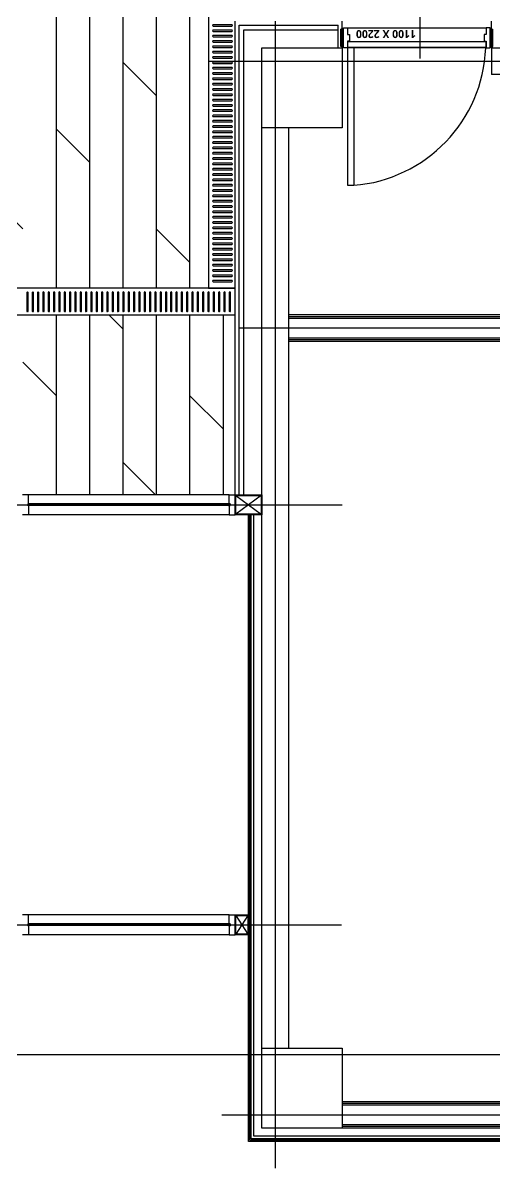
# Model space of a CAD drawing. Header units: millimetres. Extents: x 0 to 356400, y 0 to 68257.
# Drawn here: x 66378.5 to 66519.8, y 6765.9 to 7109.4 of the extents above; entities that cross this region are included whole.
import ezdxf
from ezdxf.enums import TextEntityAlignment as Align

# ---------------------------------------------------------------- set-up
doc = ezdxf.new("R2010")
doc.units = ezdxf.units.MM
doc.header["$LTSCALE"] = 75
doc.layers.add('8', color=8, linetype='Continuous')
doc.layers.add('G(그리드1)', color=185, linetype='Continuous', plot=False)
doc.styles.add('SHP-나눔bo', font='')
doc.styles.get('SHP-나눔bo').set_extended_font_data('NanumGothic', bold=True)

# ---------------------------------------------------------------- blocks, each defined once
blk = doc.blocks.new('G$C7369CDF7')
at = {"layer": '8'}
for p, q in [((6730.3, 45550), (6730.3, 55050)), ((14630.3, 45650), (14630.3, 55050)), ((14790.3, 54450), (14790.3, 45890)), ((14810.3, 54450), (14810.3, 45870)), ((14820.3, 54450), (14820.3, 45860)), ((14830.3, 54450), (14830.3, 45850)), ((14530.3, 46550), (14530.3, 54050)), ((14542.8, 46550), (14542.8, 54050)), ((14555.3, 46550), (14555.3, 54050)), ((14705.3, 54050), (14705.3, 46550)), ((14717.8, 54050), (14717.8, 46550)), ((14730.3, 54050), (14730.3, 46550)), ((6830.3, 50415), (6830.3, 47670)), ((8730.3, 50350), (8730.3, 45780)), ((8630.3, 50050), (8630.3, 46150)), ((8642.8, 46150), (8642.8, 50037.5)), ((8655.3, 46150), (8655.3, 50025)), ((8805.3, 50025), (8805.3, 46150)), ((8817.8, 50037.5), (8817.8, 46150)), ((8830.3, 50050), (8830.3, 46150)), ((6630.3, 47670), (6630.3, 49350)), ((6630.3, 47670), (6430.3, 47670)), ((6620.3, 47680), (6490.3, 47680)), ((6490.3, 47660), (6490.3, 47680)), ((6620.3, 47670), (6490.3, 47670)), ((6510.3, 47660), (6510.3, 47680)), ((6600.3, 47660), (6600.3, 47680)), ((6620.3, 47660), (6620.3, 47680)), ((6630.3, 47670), (6830.3, 47670)), ((6500.3, 47660), (6480.3, 47660)), ((6480.3, 47660), (6480.3, 47630)), ((6480.3, 46590), (6480.3, 47630)), ((6480.3, 47630), (6530.3, 47630)), ((6620.3, 47660), (6490.3, 47660)), ((6530.3, 47630), (6530.3, 47615)), ((6530.3, 47615), (6580.3, 47615)), ((6580.3, 47615), (6580.3, 47630)), ((6580.3, 47630), (6630.3, 47630)), ((6582.3, 46593), (6582.3, 47627)), ((6582.3, 47627), (6627.3, 47627)), ((6630.3, 47660), (6610.3, 47660)), ((6627.3, 47627), (6627.3, 46593)), ((6630.3, 47630), (6630.3, 47660)), ((6630.3, 47630), (6630.3, 46590)), ((6710.3, 47135), (6400.3, 47135)), ((6627.3, 46593), (6627.3, 46638)), ((6627.3, 46638), (7661.3, 46638)), ((7661.3, 46638), (7661.3, 46593)), ((6630.3, 46550), (6430.3, 46550)), ((6480.3, 46560), (6480.3, 46590)), ((6480.3, 46590), (6530.3, 46590)), ((6500.3, 46560), (6480.3, 46560)), ((6490.3, 46560), (6490.3, 46540)), ((6620.3, 46560), (6490.3, 46560)), ((6620.3, 46550), (6490.3, 46550)), ((6510.3, 46560), (6510.3, 46540)), ((6530.3, 46590), (6530.3, 46605)), ((6530.3, 46605), (6580.3, 46605)), ((6580.3, 46605), (6580.3, 46590)), ((6580.3, 46590), (6630.3, 46590)), ((6627.3, 46593), (6582.3, 46593)), ((6600.3, 46560), (6600.3, 46540)), ((6630.3, 46560), (6610.3, 46560)), ((6620.3, 46560), (6620.3, 46540)), ((7661.3, 46593), (6627.3, 46593)), ((6630.3, 46590), (6630.3, 46560)), ((6630.3, 46550), (7230.3, 46550)), ((6630.3, 45950), (6630.3, 46550)), ((7230.3, 46550), (7230.3, 45950)), ((10055.3, 40150), (10055.3, 46550)), ((14130.3, 46550), (14730.3, 46550)), ((14130.3, 45950), (14130.3, 46550)), ((14730.3, 46550), (14730.3, 45950)), ((6460.3, 45780), (6460.3, 46520)), ((6630.3, 46520), (6460.3, 46520)), ((6620.3, 46540), (6490.3, 46540)), ((6495.3, 45815), (6495.3, 46520)), ((13205.3, 40150), (13205.3, 46546.5)), ((7230.3, 46150), (14130.3, 46150)), ((6430.3, 46050), (15030.3, 46050)), ((7230.3, 45950), (6630.3, 45950)), ((14130.3, 45950), (7230.3, 45950)), ((9980.3, 45950), (10130.3, 45950)), ((9980.3, 45750), (9980.3, 45950)), ((10130.3, 45950), (10130.3, 45750)), ((14730.3, 45950), (14130.3, 45950)), ((9985.3, 45755), (10125.3, 45945)), ((9985.3, 45945), (10125.3, 45755)), ((9985.3, 45945), (10125.3, 45945)), ((9985.3, 45755), (9985.3, 45945)), ((10125.3, 45945), (10125.3, 45755)), ((14790.3, 45890), (10130.3, 45890)), ((14130.3, 45870), (10130.3, 45870)), ((14130.3, 45860), (10130.3, 45860)), ((14810.3, 45870), (14030.3, 45870)), ((14820.3, 45860), (14030.3, 45860)), ((7400.3, 45780), (6460.3, 45780)), ((7365.3, 45815), (6495.3, 45815)), ((9980.3, 45815), (7365.3, 45815)), ((9980.3, 45780), (7400.3, 45780)), ((14130.3, 45850), (10130.3, 45850)), ((13130.3, 45850), (13280.3, 45850)), ((13130.3, 45750), (13130.3, 45850)), ((13135.3, 45755), (13275.3, 45845)), ((13135.3, 45845), (13275.3, 45755)), ((13135.3, 45845), (13275.3, 45845)), ((13135.3, 45755), (13135.3, 45845)), ((13275.3, 45845), (13275.3, 45755)), ((13280.3, 45850), (13280.3, 45750)), ((14830.3, 45850), (14030.3, 45850)), ((7430.3, 45750), (6430.3, 45750)), ((8430.3, 45750), (6430.3, 45750)), ((8630.3, 45750), (6430.3, 45750)), ((6456.4, 45722.8), (6456.4, 45584)), ((6466.4, 45584), (6466.4, 45722.8)), ((6496.3, 45722.8), (6496.3, 45584)), ((6506.3, 45584), (6506.3, 45722.8)), ((6536.3, 45722.8), (6536.3, 45584)), ((6546.3, 45584), (6546.3, 45722.8)), ((6576.2, 45722.8), (6576.2, 45584)), ((6586.2, 45584), (6586.2, 45722.8)), ((6616.2, 45722.8), (6616.2, 45584)), ((6626.2, 45584), (6626.2, 45722.8)), ((6656.1, 45722.8), (6656.1, 45584)), ((6666.1, 45584), (6666.1, 45722.8)), ((6696, 45722.8), (6696, 45584)), ((6706, 45584), (6706, 45722.8)), ((6736, 45722.8), (6736, 45584)), ((6746, 45584), (6746, 45722.8)), ((6775.9, 45722.8), (6775.9, 45584)), ((6785.9, 45584), (6785.9, 45722.8)), ((6815.8, 45722.8), (6815.8, 45584)), ((6825.8, 45584), (6825.8, 45722.8)), ((6855.8, 45722.8), (6855.8, 45584)), ((6865.8, 45584), (6865.8, 45722.8)), ((6895.7, 45722.8), (6895.7, 45584)), ((6905.7, 45584), (6905.7, 45722.8)), ((6935.6, 45722.8), (6935.6, 45584)), ((6945.6, 45584), (6945.6, 45722.8)), ((6975.6, 45722.8), (6975.6, 45584)), ((6985.6, 45584), (6985.6, 45722.8)), ((7015.5, 45722.8), (7015.5, 45584)), ((7025.5, 45584), (7025.5, 45722.8)), ((7055.5, 45722.8), (7055.5, 45584)), ((7065.5, 45584), (7065.5, 45722.8)), ((7095.4, 45722.8), (7095.4, 45584)), ((7105.4, 45584), (7105.4, 45722.8)), ((7135.3, 45722.8), (7135.3, 45584)), ((7145.3, 45584), (7145.3, 45722.8)), ((7175.3, 45722.8), (7175.3, 45584)), ((7185.3, 45584), (7185.3, 45722.8)), ((7215.2, 45722.8), (7215.2, 45584)), ((7225.2, 45584), (7225.2, 45722.8)), ((7255.1, 45722.8), (7255.1, 45584)), ((7265.1, 45584), (7265.1, 45722.8)), ((7295.1, 45722.8), (7295.1, 45584)), ((7305.1, 45584), (7305.1, 45722.8)), ((7335, 45722.8), (7335, 45584)), ((7345, 45584), (7345, 45722.8)), ((7375, 45722.8), (7375, 45584)), ((7385, 45584), (7385, 45722.8)), ((7414.9, 45722.8), (7414.9, 45584)), ((7424.9, 45584), (7424.9, 45722.8)), ((9980.3, 45750), (7430.3, 45750)), ((7454.8, 45722.8), (7454.8, 45584)), ((7464.8, 45584), (7464.8, 45722.8)), ((7494.8, 45722.8), (7494.8, 45584)), ((7504.8, 45584), (7504.8, 45722.8)), ((7534.7, 45722.8), (7534.7, 45584)), ((7544.7, 45584), (7544.7, 45722.8)), ((7574.6, 45722.8), (7574.6, 45584)), ((7584.6, 45584), (7584.6, 45722.8)), ((7614.6, 45722.8), (7614.6, 45584)), ((7624.6, 45584), (7624.6, 45722.8)), ((7654.5, 45722.8), (7654.5, 45584)), ((7664.5, 45584), (7664.5, 45722.8)), ((7694.4, 45722.8), (7694.4, 45584)), ((7704.4, 45584), (7704.4, 45722.8)), ((7734.4, 45722.8), (7734.4, 45584)), ((7744.4, 45584), (7744.4, 45722.8)), ((7774.3, 45722.8), (7774.3, 45584)), ((7784.3, 45584), (7784.3, 45722.8)), ((7814.3, 45722.8), (7814.3, 45584)), ((7824.3, 45584), (7824.3, 45722.8)), ((7854.2, 45722.8), (7854.2, 45584)), ((7864.2, 45584), (7864.2, 45722.8)), ((7894.1, 45722.8), (7894.1, 45584)), ((7904.1, 45584), (7904.1, 45722.8)), ((7934.1, 45722.8), (7934.1, 45584)), ((7944.1, 45584), (7944.1, 45722.8)), ((7974, 45722.8), (7974, 45584)), ((7984, 45584), (7984, 45722.8)), ((8013.9, 45722.8), (8013.9, 45584)), ((8023.9, 45584), (8023.9, 45722.8)), ((8053.9, 45722.8), (8053.9, 45584)), ((8063.9, 45584), (8063.9, 45722.8)), ((8093.8, 45722.8), (8093.8, 45584)), ((8103.8, 45584), (8103.8, 45722.8)), ((8133.8, 45722.8), (8133.8, 45584)), ((8143.8, 45584), (8143.8, 45722.8)), ((8173.7, 45722.8), (8173.7, 45584)), ((8183.7, 45584), (8183.7, 45722.8)), ((8213.6, 45722.8), (8213.6, 45584)), ((8223.6, 45584), (8223.6, 45722.8)), ((8253.6, 45722.8), (8253.6, 45584)), ((8263.6, 45584), (8263.6, 45722.8)), ((8293.5, 45722.8), (8293.5, 45584)), ((8303.5, 45584), (8303.5, 45722.8)), ((8333.4, 45722.8), (8333.4, 45584)), ((8343.4, 45584), (8343.4, 45722.8)), ((8373.4, 45722.8), (8373.4, 45584)), ((8383.4, 45584), (8383.4, 45722.8)), ((8630.3, 45750), (8430.3, 45750)), ((8430.3, 45750), (8430.3, 45550)), ((8430.3, 45550), (8430.3, 45750)), ((8603.1, 45714.7), (8464.3, 45714.7)), ((8464.3, 45704.7), (8603.1, 45704.7)), ((8630.3, 37950), (8630.3, 45750)), ((8630.3, 37950), (8630.3, 45750)), ((10130.3, 45750), (9980.3, 45750)), ((9980.3, 45750), (10130.3, 45750)), ((9980.3, 45705), (9980.3, 45750)), ((10046.3, 45705), (9980.3, 45705)), ((9980.3, 45705), (9980.3, 44200)), ((10125.3, 45755), (9985.3, 45755)), ((10045.5, 45705), (10046.9, 45702.3)), ((10046.3, 45705), (10048.1, 45710.5)), ((10046.9, 45702.3), (10047.9, 45701.7)), ((10047.9, 45701.7), (10049.3, 45701.2)), ((10048.1, 45710.5), (10062.5, 45710.5)), ((10049.3, 45708.5), (10049.3, 44196.5)), ((10049.3, 45708.5), (10061.3, 45708.5)), ((10061.3, 45708.5), (10061.3, 44196.5)), ((10062.7, 45701.7), (10061.3, 45701.2)), ((10064.3, 45705), (10062.5, 45710.5)), ((10063.7, 45702.3), (10062.7, 45701.7)), ((10065.1, 45705), (10063.7, 45702.3)), ((10064.3, 45705), (10130.3, 45705)), ((10130.3, 45705), (10130.3, 45750)), ((10130.3, 45705), (10130.3, 44200)), ((13280.3, 45750), (13130.3, 45750)), ((13130.3, 45750), (13280.3, 45750)), ((13130.3, 45705), (13130.3, 45750)), ((13196.3, 45705), (13130.3, 45705)), ((13130.3, 45705), (13130.3, 44200)), ((13275.3, 45755), (13135.3, 45755)), ((13195.5, 45705), (13196.9, 45702.3)), ((13196.3, 45705), (13198.1, 45710.5)), ((13196.9, 45702.3), (13197.9, 45701.7)), ((13197.9, 45701.7), (13199.3, 45701.2)), ((13198.1, 45710.5), (13212.5, 45710.5)), ((13199.3, 45708.5), (13199.3, 44196.5)), ((13199.3, 45708.5), (13211.3, 45708.5)), ((13211.3, 45708.5), (13211.3, 44196.5)), ((13212.7, 45701.7), (13211.3, 45701.2)), ((13214.3, 45705), (13212.5, 45710.5)), ((13213.7, 45702.3), (13212.7, 45701.7)), ((13215.1, 45705), (13213.7, 45702.3)), ((13214.3, 45705), (13280.3, 45705)), ((13280.3, 45705), (13280.3, 45750)), ((13280.3, 45705), (13280.3, 44200)), ((8603.1, 45674.8), (8464.3, 45674.8)), ((8464.3, 45664.8), (8603.1, 45664.8)), ((8603.1, 45634.9), (8464.3, 45634.9)), ((8464.3, 45624.9), (8603.1, 45624.9)), ((8630.3, 45657.8), (9980.3, 45657.8)), ((9237.1, 45407.8), (9487.1, 45657.8)), ((6230.3, 45550), (8430.3, 45550)), ((6230.3, 45550), (8430.3, 45550)), ((8430.3, 45550), (8430.3, 37950)), ((8430.3, 45550), (8430.3, 37950)), ((8603.1, 45594.9), (8464.3, 45594.9)), ((8464.3, 45584.9), (8603.1, 45584.9)), ((8603.1, 45555), (8464.3, 45555)), ((8464.3, 45545), (8603.1, 45545)), ((8603.1, 45515.1), (8464.3, 45515.1)), ((8464.3, 45505.1), (8603.1, 45505.1)), ((8603.1, 45475.1), (8464.3, 45475.1)), ((8464.3, 45465.1), (8603.1, 45465.1)), ((8603.1, 45435.2), (8464.3, 45435.2)), ((1430.7, 45407.8), (8430.3, 45407.8)), ((7987.1, 45157.8), (8237.1, 45407.8)), ((8464.3, 45425.2), (8603.1, 45425.2)), ((8603.1, 45395.2), (8464.3, 45395.2)), ((8464.3, 45385.2), (8603.1, 45385.2)), ((8603.1, 45355.3), (8464.3, 45355.3)), ((8464.3, 45345.3), (8603.1, 45345.3)), ((8630.3, 45407.8), (9980.3, 45407.8)), ((8603.1, 45315.4), (8464.3, 45315.4)), ((8464.3, 45305.4), (8603.1, 45305.4)), ((8603.1, 45275.4), (8464.3, 45275.4)), ((8464.3, 45265.4), (8603.1, 45265.4)), ((8603.1, 45235.5), (8464.3, 45235.5)), ((8464.3, 45225.5), (8603.1, 45225.5)), ((8603.1, 45195.6), (8464.3, 45195.6)), ((8464.3, 45185.6), (8603.1, 45185.6)), ((1430.6, 45157.8), (8430.3, 45157.8)), ((6737.1, 44907.8), (6987.1, 45157.8)), ((8603.1, 45155.6), (8464.3, 45155.6)), ((8464.3, 45145.6), (8603.1, 45145.6)), ((8603.1, 45115.7), (8464.3, 45115.7)), ((8464.3, 45105.7), (8603.1, 45105.7)), ((8630.3, 45157.8), (9980.3, 45157.8)), ((9737.1, 44907.8), (9980.3, 45151)), ((8603.1, 45075.7), (8464.3, 45075.7)), ((8464.3, 45065.7), (8603.1, 45065.7)), ((8603.1, 45035.8), (8464.3, 45035.8)), ((8464.3, 45025.8), (8603.1, 45025.8)), ((8603.1, 44995.9), (8464.3, 44995.9)), ((8464.3, 44985.9), (8603.1, 44985.9)), ((8603.1, 44955.9), (8464.3, 44955.9)), ((8464.3, 44945.9), (8603.1, 44945.9)), ((8603.1, 44916), (8464.3, 44916)), ((1430.6, 44907.8), (8430.3, 44907.8)), ((8464.3, 44906), (8603.1, 44906)), ((8603.1, 44876.1), (8464.3, 44876.1)), ((8464.3, 44866.1), (8603.1, 44866.1)), ((8603.1, 44836.1), (8464.3, 44836.1)), ((8630.3, 44907.8), (9980.3, 44907.8)), ((8630.3, 44801), (8737.1, 44907.8)), ((8464.3, 44826.1), (8603.1, 44826.1)), ((8603.1, 44796.2), (8464.3, 44796.2)), ((8464.3, 44786.2), (8603.1, 44786.2)), ((8603.1, 44756.3), (8464.3, 44756.3)), ((8464.3, 44746.3), (8603.1, 44746.3)), ((1430.5, 44657.8), (8430.3, 44657.8)), ((7237.1, 44407.8), (7487.1, 44657.8)), ((8603.1, 44716.3), (8464.3, 44716.3)), ((8464.3, 44706.3), (8603.1, 44706.3)), ((8603.1, 44676.4), (8464.3, 44676.4)), ((8464.3, 44666.4), (8603.1, 44666.4)), ((8630.3, 44657.8), (9980.3, 44657.8)), ((8603.1, 44636.4), (8464.3, 44636.4)), ((8464.3, 44626.4), (8603.1, 44626.4)), ((8603.1, 44596.5), (8464.3, 44596.5)), ((8464.3, 44586.5), (8603.1, 44586.5)), ((8603.1, 44556.6), (8464.3, 44556.6)), ((8464.3, 44546.6), (8603.1, 44546.6)), ((8603.1, 44516.6), (8464.3, 44516.6)), ((8464.3, 44506.6), (8603.1, 44506.6)), ((1430.5, 44407.8), (8430.3, 44407.8)), ((8603.1, 44476.7), (8464.3, 44476.7)), ((8464.3, 44466.7), (8603.1, 44466.7)), ((8603.1, 44436.8), (8464.3, 44436.8)), ((8464.3, 44426.8), (8603.1, 44426.8)), ((8630.3, 44407.8), (9980.3, 44407.8)), ((8987.1, 44157.8), (9237.1, 44407.8)), ((8603.1, 44396.8), (8464.3, 44396.8)), ((8464.3, 44386.8), (8603.1, 44386.8)), ((8603.1, 44356.9), (8464.3, 44356.9)), ((8464.3, 44346.9), (8603.1, 44346.9)), ((8603.1, 44316.9), (8464.3, 44316.9)), ((8464.3, 44306.9), (8603.1, 44306.9)), ((8603.1, 44277), (8464.3, 44277)), ((8464.3, 44267), (8603.1, 44267)), ((8603.1, 44237.1), (8464.3, 44237.1)), ((7737.1, 43907.8), (7987.1, 44157.8)), ((8464.3, 44227.1), (8603.1, 44227.1)), ((8603.1, 44197.1), (8464.3, 44197.1)), ((8464.3, 44187.1), (8603.1, 44187.1)), ((10046.3, 44200), (9980.3, 44200)), ((9980.3, 44200), (9980.3, 44155)), ((10045.5, 44200), (10046.9, 44202.7)), ((10046.3, 44200), (10048.1, 44194.5)), ((10046.9, 44202.7), (10047.9, 44203.3)), ((10047.9, 44203.3), (10049.3, 44203.8)), ((10048.1, 44194.5), (10062.5, 44194.5)), ((10049.3, 44196.5), (10061.3, 44196.5)), ((10049.3, 44196.5), (10061.3, 44196.5)), ((10062.7, 44203.3), (10061.3, 44203.8)), ((10064.3, 44200), (10062.5, 44194.5)), ((10063.7, 44202.7), (10062.7, 44203.3)), ((10065.1, 44200), (10063.7, 44202.7)), ((10064.3, 44200), (10130.3, 44200)), ((10130.3, 44200), (10130.3, 44155)), ((13196.3, 44200), (13130.3, 44200)), ((13130.3, 44200), (13130.3, 44155)), ((13195.5, 44200), (13196.9, 44202.7)), ((13196.3, 44200), (13198.1, 44194.5)), ((13196.9, 44202.7), (13197.9, 44203.3)), ((13197.9, 44203.3), (13199.3, 44203.8)), ((13198.1, 44194.5), (13212.5, 44194.5)), ((13199.3, 44196.5), (13211.3, 44196.5)), ((13199.3, 44196.5), (13211.3, 44196.5)), ((13212.7, 44203.3), (13211.3, 44203.8)), ((13214.3, 44200), (13212.5, 44194.5)), ((13213.7, 44202.7), (13212.7, 44203.3)), ((13215.1, 44200), (13213.7, 44202.7)), ((13214.3, 44200), (13280.3, 44200)), ((13280.3, 44200), (13280.3, 44155))]:
    blk.add_line(p, q, dxfattribs=at)
for centre, radius, start, end in [((6589, 46553.1), 1074.7, 4.52992, 87.80346), ((6461.4, 45722.8), 5, 0, 180), ((6501.3, 45722.8), 5, 0, 180), ((6541.3, 45722.8), 5, 0, 180), ((6581.2, 45722.8), 5, 0, 180), ((6621.2, 45722.8), 5, 0, 180), ((6661.1, 45722.8), 5, 0, 180), ((6701, 45722.8), 5, 0, 180), ((6741, 45722.8), 5, 0, 180), ((6780.9, 45722.8), 5, 0, 180), ((6820.8, 45722.8), 5, 0, 180), ((6860.8, 45722.8), 5, 0, 180), ((6900.7, 45722.8), 5, 0, 180), ((6940.6, 45722.8), 5, 0, 180), ((6980.6, 45722.8), 5, 0, 180), ((7020.5, 45722.8), 5, 0, 180), ((7060.5, 45722.8), 5, 0, 180), ((7100.4, 45722.8), 5, 0, 180), ((7140.3, 45722.8), 5, 0, 180), ((7180.3, 45722.8), 5, 0, 180), ((7220.2, 45722.8), 5, 0, 180), ((7260.1, 45722.8), 5, 0, 180), ((7300.1, 45722.8), 5, 0, 180), ((7340, 45722.8), 5, 0, 180), ((7380, 45722.8), 5, 0, 180), ((7419.9, 45722.8), 5, 0, 180), ((7459.8, 45722.8), 5, 0, 180), ((7499.8, 45722.8), 5, 0, 180), ((7539.7, 45722.8), 5, 0, 180), ((7579.6, 45722.8), 5, 0, 180), ((7619.6, 45722.8), 5, 0, 180), ((7659.5, 45722.8), 5, 0, 180), ((7699.4, 45722.8), 5, 0, 180), ((7739.4, 45722.8), 5, 0, 180), ((7779.3, 45722.8), 5, 0, 180), ((7819.3, 45722.8), 5, 0, 180), ((7859.2, 45722.8), 5, 0, 180), ((7899.1, 45722.8), 5, 0, 180), ((7939.1, 45722.8), 5, 0, 180), ((7979, 45722.8), 5, 0, 180), ((8018.9, 45722.8), 5, 0, 180), ((8058.9, 45722.8), 5, 0, 180), ((8098.8, 45722.8), 5, 0, 180), ((8138.8, 45722.8), 5, 0, 180), ((8178.7, 45722.8), 5, 0, 180), ((8218.6, 45722.8), 5, 0, 180), ((8258.6, 45722.8), 5, 0, 180), ((8298.5, 45722.8), 5, 0, 180), ((8338.4, 45722.8), 5, 0, 180), ((8378.4, 45722.8), 5, 0, 180), ((8464.3, 45709.7), 5, 90, 270), ((8603.1, 45709.7), 5, 270, 90), ((8464.3, 45669.8), 5, 90, 270), ((8464.3, 45629.9), 5, 90, 270), ((8603.1, 45669.8), 5, 270, 90), ((8603.1, 45629.9), 5, 270, 90), ((6461.4, 45584), 5, 180, 0), ((6501.3, 45584), 5, 180, 0), ((6541.3, 45584), 5, 180, 0), ((6581.2, 45584), 5, 180, 0), ((6621.2, 45584), 5, 180, 0), ((6661.1, 45584), 5, 180, 0), ((6701, 45584), 5, 180, 0), ((6741, 45584), 5, 180, 0), ((6780.9, 45584), 5, 180, 0), ((6820.8, 45584), 5, 180, 0), ((6860.8, 45584), 5, 180, 0), ((6900.7, 45584), 5, 180, 0), ((6940.6, 45584), 5, 180, 0), ((6980.6, 45584), 5, 180, 0), ((7020.5, 45584), 5, 180, 0), ((7060.5, 45584), 5, 180, 0), ((7100.4, 45584), 5, 180, 0), ((7140.3, 45584), 5, 180, 0), ((7180.3, 45584), 5, 180, 0), ((7220.2, 45584), 5, 180, 0), ((7260.1, 45584), 5, 180, 0), ((7300.1, 45584), 5, 180, 0), ((7340, 45584), 5, 180, 0), ((7380, 45584), 5, 180, 0), ((7419.9, 45584), 5, 180, 0), ((7459.8, 45584), 5, 180, 0), ((7499.8, 45584), 5, 180, 0), ((7539.7, 45584), 5, 180, 0), ((7579.6, 45584), 5, 180, 0), ((7619.6, 45584), 5, 180, 0), ((7659.5, 45584), 5, 180, 0), ((7699.4, 45584), 5, 180, 0), ((7739.4, 45584), 5, 180, 0), ((7779.3, 45584), 5, 180, 0), ((7819.3, 45584), 5, 180, 0), ((7859.2, 45584), 5, 180, 0), ((7899.1, 45584), 5, 180, 0), ((7939.1, 45584), 5, 180, 0), ((7979, 45584), 5, 180, 0), ((8018.9, 45584), 5, 180, 0), ((8058.9, 45584), 5, 180, 0), ((8098.8, 45584), 5, 180, 0), ((8138.8, 45584), 5, 180, 0), ((8178.7, 45584), 5, 180, 0), ((8218.6, 45584), 5, 180, 0), ((8258.6, 45584), 5, 180, 0), ((8298.5, 45584), 5, 180, 0), ((8338.4, 45584), 5, 180, 0), ((8378.4, 45584), 5, 180, 0), ((8464.3, 45589.9), 5, 90, 270), ((8464.3, 45550), 5, 90, 270), ((8603.1, 45589.9), 5, 270, 90), ((8603.1, 45550), 5, 270, 90), ((8464.3, 45510.1), 5, 90, 270), ((8464.3, 45470.1), 5, 90, 270), ((8464.3, 45430.2), 5, 90, 270), ((8603.1, 45510.1), 5, 270, 90), ((8603.1, 45470.1), 5, 270, 90), ((8603.1, 45430.2), 5, 270, 90), ((8464.3, 45390.2), 5, 90, 270), ((8464.3, 45350.3), 5, 90, 270), ((8603.1, 45390.2), 5, 270, 90), ((8603.1, 45350.3), 5, 270, 90), ((8464.3, 45310.4), 5, 90, 270), ((8464.3, 45270.4), 5, 90, 270), ((8603.1, 45310.4), 5, 270, 90), ((8603.1, 45270.4), 5, 270, 90), ((8464.3, 45230.5), 5, 90, 270), ((8464.3, 45190.6), 5, 90, 270), ((8603.1, 45230.5), 5, 270, 90), ((8603.1, 45190.6), 5, 270, 90), ((8464.3, 45150.6), 5, 90, 270), ((8464.3, 45110.7), 5, 90, 270), ((8603.1, 45150.6), 5, 270, 90), ((8603.1, 45110.7), 5, 270, 90), ((8464.3, 45070.7), 5, 90, 270), ((8464.3, 45030.8), 5, 90, 270), ((8603.1, 45070.7), 5, 270, 90), ((8603.1, 45030.8), 5, 270, 90), ((8464.3, 44990.9), 5, 90, 270), ((8464.3, 44950.9), 5, 90, 270), ((8464.3, 44911), 5, 90, 270), ((8603.1, 44990.9), 5, 270, 90), ((8603.1, 44950.9), 5, 270, 90), ((8603.1, 44911), 5, 270, 90), ((8464.3, 44871.1), 5, 90, 270), ((8464.3, 44831.1), 5, 90, 270), ((8603.1, 44871.1), 5, 270, 90), ((8603.1, 44831.1), 5, 270, 90), ((8464.3, 44791.2), 5, 90, 270), ((8464.3, 44751.3), 5, 90, 270), ((8603.1, 44791.2), 5, 270, 90), ((8603.1, 44751.3), 5, 270, 90), ((8464.3, 44711.3), 5, 90, 270), ((8464.3, 44671.4), 5, 90, 270), ((8603.1, 44711.3), 5, 270, 90), ((8603.1, 44671.4), 5, 270, 90), ((8464.3, 44631.4), 5, 90, 270), ((8464.3, 44591.5), 5, 90, 270), ((8603.1, 44631.4), 5, 270, 90), ((8603.1, 44591.5), 5, 270, 90), ((8464.3, 44551.6), 5, 90, 270), ((8464.3, 44511.6), 5, 90, 270), ((8603.1, 44551.6), 5, 270, 90), ((8603.1, 44511.6), 5, 270, 90), ((8464.3, 44471.7), 5, 90, 270), ((8464.3, 44431.8), 5, 90, 270), ((8603.1, 44471.7), 5, 270, 90), ((8603.1, 44431.8), 5, 270, 90), ((8464.3, 44391.8), 5, 90, 270), ((8464.3, 44351.9), 5, 90, 270), ((8464.3, 44311.9), 5, 90, 270), ((8603.1, 44391.8), 5, 270, 90), ((8603.1, 44351.9), 5, 270, 90), ((8603.1, 44311.9), 5, 270, 90), ((8464.3, 44272), 5, 90, 270), ((8464.3, 44232.1), 5, 90, 270), ((8603.1, 44272), 5, 270, 90), ((8603.1, 44232.1), 5, 270, 90), ((8464.3, 44192.1), 5, 90, 270), ((8603.1, 44192.1), 5, 270, 90)]:
    blk.add_arc(centre, radius, start, end, dxfattribs=at)
at = {"layer": '8', "style": 'SHP-나눔bo'}
blk.add_text('1100 X 2200', height=60, rotation=270, dxfattribs=at).set_placement((6496, 46879.4), align=Align.CENTER)

msp = doc.modelspace()

# ---------------------------------------------------------------- linework, layer by layer
at = {"layer": 'G(그리드1)'}
for points in [[(80125, 59300), (53525, 59300), (53525, 6800), (80125, 6800)], [(80125, 59300), (56225, 59300), (56225, 6800), (80125, 6800)]]:
    msp.add_lwpolyline(points, close=True, dxfattribs=at)

# ---------------------------------------------------------------- block references
at = {"xscale": 0.04000000000000001, "yscale": 0.04000000000000001, "zscale": 0.04000000000000001, "rotation": 270}
msp.add_blockref('G$C7369CDF7', (64612.17, 7367.09), dxfattribs=at)

doc.saveas('drawing.dxf')
